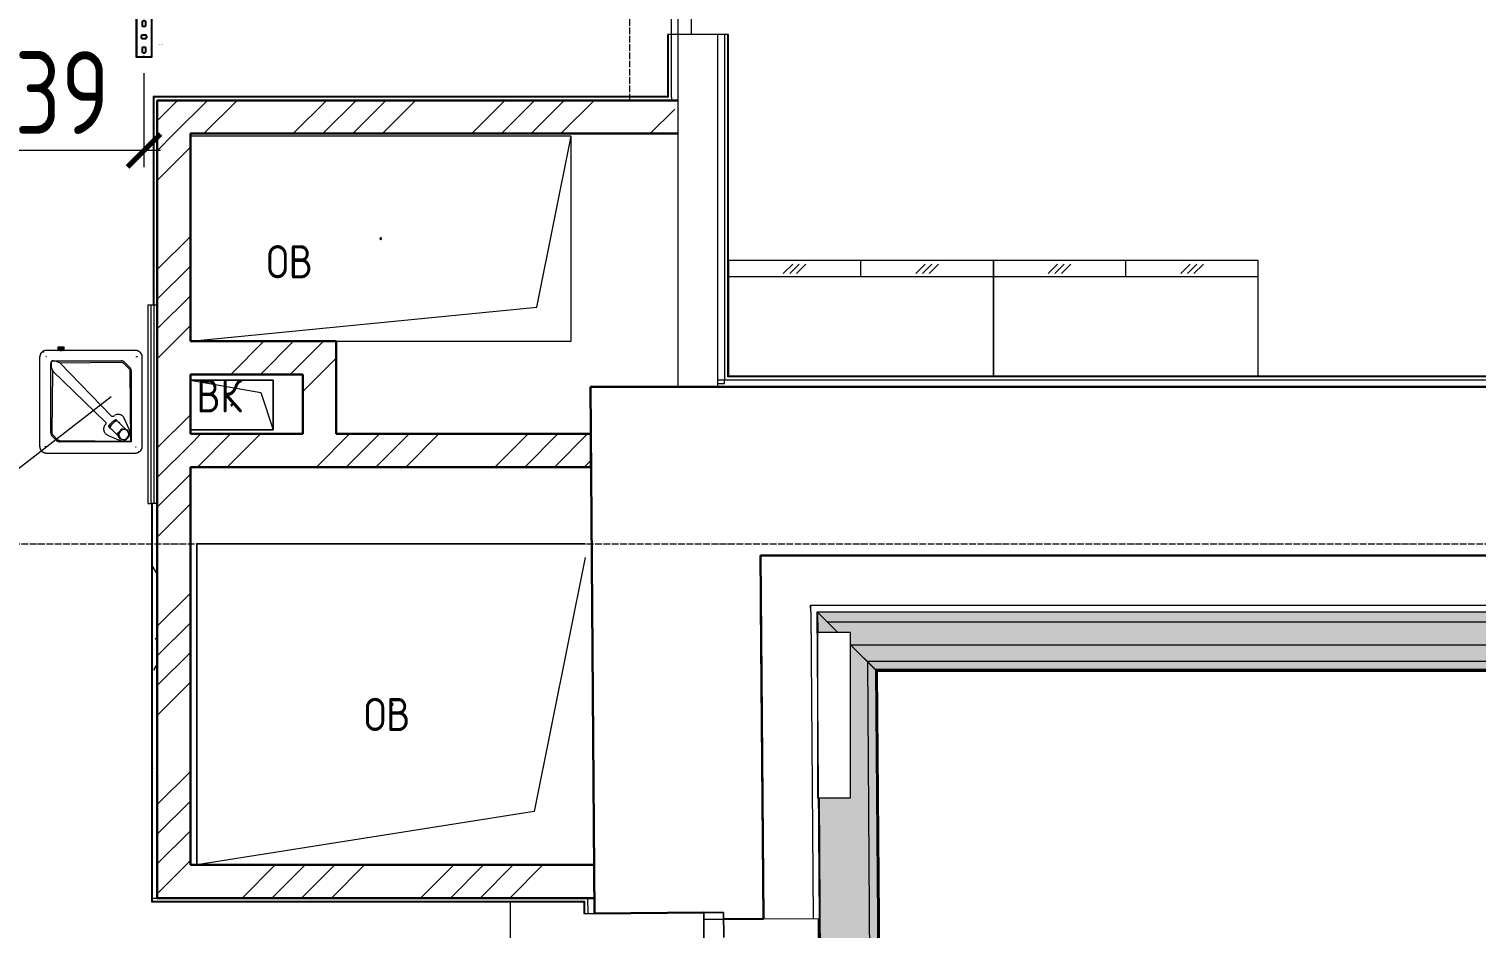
# Model space of a CAD drawing. Header units: millimetres. Extents: x -42533 to 645315, y 3457 to 82611.
# Drawn here: x 197375 to 201744, y 38630 to 41346 of the extents above; entities that cross this region are included whole.
import ezdxf
from ezdxf.enums import TextEntityAlignment as Align

# ---------------------------------------------------------------- set-up
doc = ezdxf.new("R2018")
doc.units = ezdxf.units.MM
doc.linetypes.add('ADSK_Линия сетки', pattern=[25, 20, -2.5, 0, -2.5])
doc.layers.add('00_00_потолок_Панели из стали', color=7, linetype='Continuous')
doc.layers.add('ЭОМ_Лотки рабочие', color=5, linetype='Continuous')
for name, color, linetype, lineweight in [('_ Окна', 7, 'Continuous', 9), ('Аннотация', 7, 'Continuous', 18), ('Двери', 7, 'Continuous', 9), ('Обобщенные модели', 7, 'Continuous', 18), ('Ограждение', 7, 'Continuous', 9), ('Окна', 7, 'Continuous', 9), ('Оси', 253, 'Continuous', 9), ('Перекрытие', 7, 'Continuous', 18), ('Сантехника', 7, 'Continuous', 18), ('Стены внутренние', 7, 'Continuous', 18), ('Стены наружные', 7, 'Continuous', 18), ('Стены несущие', 7, 'Continuous', 30), ('Стены отделка', 7, 'Continuous', 30), ('Стены перегородки', 7, 'Continuous', 30), ('Стены штриховка', 7, 'Continuous', 9), ('ТХ', 5, 'Continuous', 0), ('ШТРИХОВКА', 252, 'Continuous', 15)]:
    doc.layers.add(name, color=color, linetype=linetype, lineweight=lineweight)
doc.styles.add('GOST Common_5', font='GOST_Common.ttf', dxfattribs={"width": 0.9, "height": 200})
doc.styles.get("Standard").update_dxf_attribs({"font": 'arial.ttf'})
doc.styles.add('М2', font='isocpeur.ttf', dxfattribs={"width": 0.8})
doc.dimstyles.new('М2-100', dxfattribs={"dimtxt": 250, "dimasz": 100, "dimexe": 50, "dimexo": 50, "dimgap": 50, "dimtad": 1, "dimdec": 0, "dimzin": 1, "dimtxsty": 'М2', "dimblk": 'ARCHTICK', "dimcen": 2.5, "dimdle": 50, "dimclre": 256, "dimclrt": 256, "dimadec": 0, "dimazin": 0, "dimtfac": 1, "dimtdec": 0, "dimtix": 1, "dimtmove": 1, "dimatfit": 3, "dimldrblk": 'NONE', "dimfxl": 1, "dimtolj": 1, "dimlwd": 9, "dimlwe": 9, "dimarcsym": 1})
pattern_1 = [(45, (686.36, 338.7), (-269.4077, 269.4077), []), (45, (776.16, 338.7), (-269.4077, 269.4077), []), (45, (865.96, 338.7), (-269.4077, 269.4077), []), (45, (955.77, 338.7), (-269.4077, 269.4077), [])]

# ---------------------------------------------------------------- blocks, each defined once
blk = doc.blocks.new('Тх 2 этаж')
at = {"layer": 'ТХ', "color": 252, "true_color": 0x939598}
for p, q in [((55716.9, 7154.1), (55688.6, 7125.8)), ((55736.9, 7154.1), (55708.6, 7125.8)), ((55756.9, 7154.1), (55728.6, 7125.8)), ((55922.8, 7115), (55922.8, 7165)), ((56116.9, 7154.1), (56088.6, 7125.8)), ((56136.9, 7154.1), (56108.6, 7125.8)), ((56156.9, 7154.1), (56128.6, 7125.8)), ((56516.9, 7154.1), (56488.6, 7125.8)), ((56536.9, 7154.1), (56508.6, 7125.8)), ((56556.9, 7154.1), (56528.6, 7125.8)), ((56722.8, 7115), (56722.8, 7165)), ((56916.9, 7154.1), (56888.6, 7125.8)), ((56936.9, 7154.1), (56908.6, 7125.8)), ((56956.9, 7154.1), (56928.6, 7125.8)), ((56322.8, 7115), (55522.8, 7115)), ((56322.8, 7115), (55922.8, 7115)), ((57122.8, 7115), (56322.8, 7115)), ((57122.8, 7115), (56722.8, 7115))]:
    blk.add_line(p, q, dxfattribs=at)
at = {"layer": 'ТХ', "color": 8}
for points in [[(55522.8, 6815), (56322.8, 6815), (56322.8, 7165), (55522.8, 7165)], [(56322.8, 6815), (57122.8, 6815), (57122.8, 7165), (56322.8, 7165)]]:
    blk.add_lwpolyline(points, close=True, dxfattribs=at)
blk = doc.blocks.new('План 2 этажа')
at = {"lineweight": 9}
h = blk.add_hatch(dxfattribs=at)
h.set_pattern_fill('ANSI34', color=8, scale=20)
h.set_pattern_definition(pattern_1)
h.paths.add_polyline_path([(48108.857, 9873.128), (49671.357, 9873.128), (49671.357, 9973.128), (48108.857, 9973.128)])
h = blk.add_hatch(dxfattribs=at)
h.set_pattern_fill('ANSI34', color=8, scale=20)
h.set_pattern_definition(pattern_1)
h.paths.add_polyline_path([(48208.857, 7663.7), (48208.857, 9873.128), (48108.857, 9873.128), (48108.857, 7663.7)])
h = blk.add_hatch(dxfattribs=at)
h.set_pattern_fill('ANSI34', color=8, scale=20)
h.set_pattern_definition(pattern_1)
h.paths.add_polyline_path([(48503.564, 9145.757), (48548.857, 9145.757), (48548.857, 9245.757), (48208.857, 9245.757), (48208.857, 9145.757), (48241.843, 9145.757)])
h = blk.add_hatch(dxfattribs=at)
h.set_pattern_fill('ANSI34', color=8, scale=20)
h.set_pattern_definition(pattern_1)
h.paths.add_polyline_path([(48648.857, 8965.757), (48648.857, 9245.757), (48548.857, 9245.757), (48548.857, 8965.757)])
h = blk.add_hatch(dxfattribs=at)
h.set_pattern_fill('ANSI34', color=8, scale=20)
h.set_pattern_definition(pattern_1)
h.paths.add_polyline_path([(48208.857, 8865.757), (49417.776, 8865.757), (49417.776, 8965.757), (48208.857, 8965.757), (48208.857, 8926.617)])
h = blk.add_hatch(dxfattribs=at)
h.set_pattern_fill('ANSI34', color=8, scale=20)
h.set_pattern_definition(pattern_1)
h.paths.add_polyline_path([(49027.007, 7563.7), (49428.417, 7563.7), (49427.658, 7663.7), (48108.857, 7663.7), (48108.857, 7563.7)])
at = {"layer": 'Ограждение', "transparency": 33554432}
for points in [[(50102.345, 8366.342), (50103.345, 8366.342), (50101.876, 8428.128)], [(56647.471, 8248.532), (56466.425, 8427.128), (56238.58, 8427.128), (56238.58, 8328.128), (55738.58, 8328.128), (55738.58, 8427.128), (50102.884, 8427.128), (50164.133, 8366.342), (50202.345, 8366.342), (50202.345, 8328.419), (50282.841, 8248.532), (56616.918, 8248.532)], [(50347.092, -190.651), (50282.841, 8248.532), (50278.843, 8252.5), (50342.891, -186.455), (50346.889, -190.449)], [(56616.918, 8248.331), (56647.471, 8248.532), (56642.434, 8252.5), (50278.843, 8252.5), (50283.044, 8248.331), (56371.782, 8248.331)]]:
    blk.add_hatch(color=8, dxfattribs=at).paths.add_polyline_path(points)
h = blk.add_hatch(color=8, dxfattribs=at)
h.paths.add_polyline_path([(50346.889, -190.449), (50282.841, 8248.532), (50202.345, 8328.419), (50202.345, 7866.342), (50107.14, 7866.342), (50166.923, -10.676), (50335.612, -179.183)])
h.paths.add_polyline_path([(50165.916, 270.357), (50166.923, 770.357), (50265.916, 770.357), (50265.916, 270.357), (50166.923, 270.357)])
h.paths.add_polyline_path([(50103.345, 8366.342), (50164.133, 8366.342), (50102.884, 8427.128)])
at = {"layer": 'Стены внутренние', "lineweight": 9}
h = blk.add_hatch(dxfattribs=at)
h.set_pattern_fill('FP_6', color=8, style=0, pattern_type=2)
h.set_pattern_definition([(0, (686.36, 338.7), (406.4, 101.6), [33.528, -271.272, 33.528, -271.272, -1625.6]), (0, (686.36, 338.7), (406.4, 101.6), [-609.6, 33.528, -576.072, 33.528, -271.272, -711.2]), (0, (686.36, 338.7), (406.4, 101.6), [-1524, 33.528, -169.672, 33.528, -474.472]), (120, (838.76, 389.5), (-291.18818, 301.15272), [33.528, -271.272, 33.528, -271.272, -1625.6]), (120, (838.76, 389.5), (-291.18818, 301.15272), [-609.6, 33.528, -576.072, 33.528, -271.272, -711.2]), (120, (838.76, 389.5), (-291.18818, 301.15272), [-1524, 33.528, -169.672, 33.528, -474.472]), (240, (889.56, 592.7), (-115.21182, -402.75272), [33.528, -271.272, 33.528, -271.272, -1625.6]), (240, (889.56, 592.7), (-115.21182, -402.75272), [-609.6, 33.528, -576.072, 33.528, -271.272, -711.2]), (240, (889.56, 592.7), (-115.21182, -402.75272), [-1524, 33.528, -169.672, 33.528, -474.472])])
h.paths.add_polyline_path([(48093.857, 7563.7), (48108.857, 7563.7), (48108.857, 8755.757), (48093.857, 8755.757), (48093.857, 8525.668)])
at = {"layer": '_ Окна', "color": 8, "lineweight": 18}
for p, q in [((49758.762, 7519.539), (49818.76, 7519.994)), ((49759.339, 7443.541), (49758.762, 7519.539)), ((49818.76, 7519.994), (49819.337, 7443.996))]:
    blk.add_line(p, q, dxfattribs=at)
at = {"layer": '_ Окна', "color": 8}
blk.add_line((49758.914, 7499.539), (49818.912, 7499.994), dxfattribs=at)
at = {"layer": 'Аннотация', "color": 8}
blk.add_line((47969.391, 9077.839), (47073.771, 8381.044), dxfattribs=at)
at = {"layer": 'Двери', "color": 8}
for p, q in [((49681.357, 10173.128), (49681.357, 10260.128)), ((49721.357, 10260.128), (49721.357, 10173.128)), ((49721.357, 10173.128), (49681.357, 10173.128))]:
    blk.add_line(p, q, dxfattribs=at)
at = {"layer": 'Обобщенные модели', "color": 8}
for p, q in [((49358.857, 9865.757), (48208.857, 9865.757)), ((49358.857, 9865.757), (48208.857, 9865.757)), ((49255.524, 9349.09), (49358.857, 9865.757)), ((49358.857, 9245.757), (49358.857, 9865.757)), ((49358.857, 9245.757), (49358.857, 9865.757)), ((48208.857, 9245.757), (49255.524, 9349.09)), ((48648.857, 9245.757), (49358.857, 9245.757)), ((48648.857, 9245.757), (49358.857, 9245.757)), ((48208.857, 9128.128), (48458.857, 9128.128)), ((48208.857, 9128.128), (48421.357, 9090.628)), ((48458.857, 9128.128), (48208.857, 9128.128)), ((48421.357, 9090.628), (48458.857, 8978.128)), ((48458.857, 9128.128), (48458.857, 8978.128)), ((48458.857, 8978.128), (48458.857, 9128.128)), ((48458.857, 8978.128), (48208.857, 8978.128)), ((48208.857, 8978.128), (48458.857, 8978.128)), ((48228.806, 7663.7), (48228.806, 8633.7)), ((48228.806, 8633.7), (49400.296, 8633.7)), ((49400.296, 8633.7), (48228.806, 8633.7)), ((48228.806, 8633.7), (48228.806, 7663.7)), ((49400.607, 8592.704), (49247.139, 7825.366)), ((49247.139, 7825.366), (48228.806, 7663.7))]:
    blk.add_line(p, q, dxfattribs=at)
for centre, start, end in [((48783.857, 9555.757), 90, 270), ((48783.857, 9555.757), 90, 195), ((48783.857, 9555.757), 270, 90), ((48783.857, 9555.757), 330, 90), ((48783.857, 9555.757), 285, 300), ((48333.857, 9053.128), 90, 270), ((48333.857, 9053.128), 105, 180), ((48333.857, 9053.128), 210, 270), ((48333.857, 9053.128), 270, 90), ((48333.857, 9053.128), 330, 75), ((48818.806, 8148.7), 0, 180), ((48818.806, 8148.7), 120, 180), ((48818.806, 8148.7), 180, 0), ((48818.806, 8148.7), 240, 345), ((48818.806, 8148.7), 15, 90)]:
    blk.add_arc(centre, 2.5, start, end, dxfattribs=at)
at = {"layer": 'Ограждение', "color": 8}
for p, q in [((50102.345, 8366.342), (50101.876, 8428.128)), ((50102.884, 8427.128), (50101.876, 8428.128)), ((50102.884, 8427.128), (50164.133, 8366.342)), ((50164.133, 8366.342), (50102.884, 8427.128)), ((50102.884, 8427.128), (50103.345, 8366.342)), ((50102.884, 8427.128), (50103.345, 8366.342)), ((55738.58, 8427.128), (50102.884, 8427.128)), ((55738.58, 8427.128), (50102.884, 8427.128)), ((50202.345, 8328.419), (50281.558, 8249.805)), ((50282.841, 8248.532), (50202.345, 8328.419)), ((50281.558, 8249.805), (50277.619, 8253.714)), ((50277.619, 8253.714), (50341.667, -185.232)), ((50277.619, 8253.714), (50278.843, 8252.5)), ((56642.247, 8253.714), (50277.619, 8253.714)), ((50278.843, 8252.5), (50281.558, 8249.805)), ((50281.558, 8249.805), (50278.843, 8252.5)), ((50278.843, 8252.5), (50342.891, -186.455)), ((50278.843, 8252.5), (50281.558, 8249.805)), ((56643.472, 8252.5), (50278.843, 8252.5)), ((50279.517, 8251.831), (50279.172, 8252.173)), ((50279.172, 8252.173), (50343.221, -186.784)), ((56643.801, 8252.173), (50279.172, 8252.173)), ((50281.279, 8250.082), (50279.517, 8251.831)), ((50279.517, 8251.831), (50343.565, -187.128)), ((50279.517, 8251.831), (50281.279, 8250.082)), ((56644.146, 8251.831), (50279.517, 8251.831)), ((50281.752, 8249.612), (50281.279, 8250.082)), ((50281.279, 8250.082), (50345.328, -188.889)), ((56645.909, 8250.082), (50281.279, 8250.082)), ((50281.558, 8249.805), (50345.607, -189.167)), ((50282.841, 8248.532), (50281.558, 8249.805)), ((50281.558, 8249.805), (50282.841, 8248.532)), ((56646.188, 8249.805), (50281.558, 8249.805)), ((50281.752, 8249.612), (50345.801, -189.361)), ((56646.382, 8249.612), (50281.752, 8249.612)), ((50281.881, 8249.484), (50345.93, -189.49)), ((50281.881, 8249.484), (50283.044, 8248.331)), ((56646.512, 8249.484), (50281.881, 8249.484)), ((50282.841, 8248.532), (50346.889, -190.449)), ((56647.471, 8248.532), (50282.841, 8248.532)), ((50283.044, 8248.331), (50347.092, -190.651)), ((56647.674, 8248.331), (50283.044, 8248.331)), ((50108.904, 7502.195), (50106.14, 7866.342)), ((50107.14, 7866.342), (50166.923, -10.676)), ((50107.14, 7866.342), (50166.923, -10.676)), ((50114.975, 6702.218), (50108.904, 7502.195)), ((50108.904, 7502.195), (50114.975, 6702.218))]:
    blk.add_line(p, q, dxfattribs=at)
at = {"layer": 'Окна', "color": 8}
for p, q in [((49818.76, 7519.994), (49758.762, 7519.539)), ((49758.762, 7519.539), (49759.339, 7443.541)), ((49819.337, 7443.996), (49818.76, 7519.994))]:
    blk.add_line(p, q, dxfattribs=at)
at = {"layer": 'Оси', "color": 8, "linetype": 'ADSK_Линия сетки'}
for p, q in [((49535.923, 9973.128), (49535.923, 43330.545)), ((-9428.371, 8633.7), (56691.21, 8633.7))]:
    blk.add_line(p, q, dxfattribs=at)
at = {"layer": 'Перекрытие', "color": 8}
for p, q in [((49661.357, 10173.128), (49661.357, 11203.128)), ((49174.117, 7551.7), (49174.117, 733.7))]:
    blk.add_line(p, q, dxfattribs=at)
at = {"layer": 'Сантехника', "color": 8, "lineweight": 9}
for p, q in [((47808.624, 9228.199), (47809.223, 9227.6)), ((47818.356, 9228.199), (47808.624, 9228.199)), ((47809.223, 9227.6), (47808.624, 9227.002)), ((47808.624, 9227.002), (47809.223, 9226.403)), ((47818.356, 9227.002), (47808.624, 9227.002)), ((47809.223, 9226.403), (47808.624, 9225.804)), ((47808.624, 9225.804), (47809.223, 9225.206)), ((47818.356, 9225.804), (47808.624, 9225.804)), ((47809.223, 9225.206), (47808.624, 9224.607)), ((47808.624, 9224.607), (47809.223, 9224.009)), ((47818.356, 9224.607), (47808.624, 9224.607)), ((47809.223, 9224.009), (47808.624, 9223.41)), ((47808.624, 9223.41), (47809.223, 9222.811)), ((47818.356, 9223.41), (47808.624, 9223.41)), ((47809.223, 9222.811), (47808.624, 9222.213)), ((47808.624, 9222.213), (47809.223, 9221.614)), ((47818.356, 9222.213), (47808.624, 9222.213)), ((47809.223, 9221.614), (47808.624, 9221.016)), ((47808.624, 9221.016), (47809.223, 9220.417)), ((47818.356, 9221.016), (47808.624, 9221.016)), ((47809.223, 9220.417), (47808.624, 9219.819)), ((47808.624, 9219.819), (47809.223, 9219.22)), ((47818.356, 9219.819), (47808.624, 9219.819)), ((47818.356, 9227.6), (47809.223, 9227.6)), ((47818.356, 9226.403), (47809.223, 9226.403)), ((47818.356, 9225.206), (47809.223, 9225.206)), ((47818.356, 9224.009), (47809.223, 9224.009)), ((47818.356, 9222.811), (47809.223, 9222.811)), ((47818.356, 9221.614), (47809.223, 9221.614)), ((47818.356, 9220.417), (47809.223, 9220.417)), ((47810.856, 9228.199), (47818.356, 9228.199)), ((47818.356, 9228.199), (47825.856, 9228.199)), ((47828.087, 9228.199), (47818.356, 9228.199)), ((47827.488, 9227.6), (47818.356, 9227.6)), ((47828.087, 9227.002), (47818.356, 9227.002)), ((47827.488, 9226.403), (47818.356, 9226.403)), ((47828.087, 9225.804), (47818.356, 9225.804)), ((47827.488, 9225.206), (47818.356, 9225.206)), ((47828.087, 9224.607), (47818.356, 9224.607)), ((47827.488, 9224.009), (47818.356, 9224.009)), ((47828.087, 9223.41), (47818.356, 9223.41)), ((47827.488, 9222.811), (47818.356, 9222.811)), ((47828.087, 9222.213), (47818.356, 9222.213)), ((47827.488, 9221.614), (47818.356, 9221.614)), ((47828.087, 9221.016), (47818.356, 9221.016)), ((47827.488, 9220.417), (47818.356, 9220.417)), ((47828.087, 9219.819), (47818.356, 9219.819)), ((47827.488, 9227.6), (47828.087, 9228.199)), ((47828.087, 9227.002), (47827.488, 9227.6)), ((47827.488, 9226.403), (47828.087, 9227.002)), ((47828.087, 9225.804), (47827.488, 9226.403)), ((47827.488, 9225.206), (47828.087, 9225.804)), ((47828.087, 9224.607), (47827.488, 9225.206)), ((47827.488, 9224.009), (47828.087, 9224.607)), ((47828.087, 9223.41), (47827.488, 9224.009)), ((47827.488, 9222.811), (47828.087, 9223.41)), ((47828.087, 9222.213), (47827.488, 9222.811)), ((47827.488, 9221.614), (47828.087, 9222.213)), ((47828.087, 9221.016), (47827.488, 9221.614)), ((47827.488, 9220.417), (47828.087, 9221.016)), ((47828.087, 9219.819), (47827.488, 9220.417)), ((47827.488, 9219.22), (47828.087, 9219.819)), ((47809.223, 9219.22), (47808.624, 9218.621)), ((47808.624, 9218.621), (47809.223, 9218.023)), ((47818.356, 9218.621), (47808.624, 9218.621)), ((47818.356, 9219.22), (47809.223, 9219.22)), ((47827.488, 9219.22), (47818.356, 9219.22)), ((47828.087, 9218.621), (47818.356, 9218.621)), ((47828.087, 9218.621), (47827.488, 9219.22)), ((47827.488, 9218.023), (47828.087, 9218.621))]:
    blk.add_line(p, q, dxfattribs=at)
at = {"layer": 'Сантехника', "color": 8}
for p, q in [((47753.857, 9197.128), (47753.857, 8929.128)), ((47772.492, 9200.128), (47774.351, 9200.128)), ((48042.857, 9218.128), (47774.857, 9218.128)), ((47787.232, 8969.342), (47787.232, 9178.878)), ((47788.43, 9178.878), (47788.43, 9170.946)), ((47795.482, 9187.128), (48000.269, 9187.128)), ((47799.107, 9185.931), (47795.482, 9185.931)), ((47795.685, 9187.128), (47796.883, 9185.931)), ((47796.883, 9185.931), (47795.685, 9187.128)), ((47814.359, 9180.871), (47802.192, 9185.535)), ((47808.829, 9218.174), (47807.356, 9218.174)), ((47808.624, 9218.174), (47809.928, 9218.174)), ((47815.606, 9218.174), (47812.856, 9218.174)), ((47814.359, 9180.871), (48000.269, 9182.488)), ((47970.803, 9019.496), (47814.359, 9180.871)), ((47816.156, 9218.174), (47820.556, 9218.174)), ((47816.156, 9218.174), (47820.556, 9218.174)), ((47823.856, 9218.174), (47821.106, 9218.174)), ((47826.783, 9218.174), (47828.087, 9218.174)), ((47829.356, 9218.174), (47827.882, 9218.174)), ((48006.949, 9179.808), (48023.382, 9163.815)), ((48010.169, 9183.028), (48026.382, 9166.815)), ((48045.857, 9197.635), (48045.857, 9199.494)), ((48046.735, 9200.128), (48048.341, 9200.128)), ((48048.589, 9199.503), (48048.589, 9198.327)), ((48063.857, 8929.128), (48063.857, 9197.128)), ((47788.826, 9167.862), (47793.412, 9155.897)), ((47791.475, 8969.342), (47793.412, 9155.897)), ((47793.412, 9155.897), (47952.736, 9001.429)), ((48026.339, 9156.915), (48028.595, 8943.391)), ((48030.482, 9156.915), (48030.482, 8941.503)), ((47988.25, 9005.718), (47985.282, 9008.687)), ((47985.36, 9008.601), (47988.045, 9005.503)), ((48024.451, 8979.806), (48009.473, 9013.223)), ((47805.171, 8945.604), (47791.333, 8959.442)), ((47807.914, 8948.347), (47794.264, 8962.373)), ((47958.806, 8962.599), (47992.206, 8947.59)), ((47963.299, 8986.704), (47966.268, 8983.735)), ((47966.483, 8983.941), (47963.385, 8986.625)), ((47983.548, 8967.225), (47975.609, 8975.164)), ((47985.083, 8965.69), (47983.548, 8967.225)), ((47994.241, 8956.532), (47985.083, 8965.69)), ((47994.42, 8952.791), (47990.203, 8968.299)), ((47990.455, 8969.253), (48001.89, 8981.246)), ((47991.354, 8967.148), (47995.571, 8951.64)), ((48003.041, 8980.095), (47991.606, 8968.102)), ((47995.931, 8997.268), (47999.226, 8993.973)), ((47996.822, 8996.377), (48004.761, 8988.438)), ((48002.832, 8981.545), (48018.633, 8978.109)), ((48019.784, 8976.958), (48003.983, 8980.394)), ((48004.761, 8988.438), (48006.296, 8986.903)), ((48006.296, 8986.903), (48015.256, 8977.943)), ((48012.99, 8947.864), (48024.433, 8959.865)), ((48020.239, 8976.711), (48019.088, 8977.862)), ((48024.685, 8960.82), (48020.474, 8976.304)), ((47769.126, 8927.93), (47769.126, 8926.754)), ((47770.98, 8926.128), (47769.374, 8926.128)), ((47771.857, 8928.622), (47771.857, 8926.763)), ((48028.595, 8943.391), (47815.071, 8945.287)), ((48030.482, 8941.503), (47815.071, 8941.503)), ((47994.65, 8952.393), (47995.801, 8951.242)), ((47996.245, 8951.001), (48012.048, 8947.564)), ((48028.595, 8943.391), (48030.482, 8941.503)), ((48045.223, 8926.128), (48043.364, 8926.128)), ((47774.857, 8908.128), (48042.857, 8908.128))]:
    blk.add_line(p, q, dxfattribs=at)
at = {"layer": 'Сантехника', "color": 8, "flags": 128}
for points in [[(47774.857, 9218.128), (47774.018, 9218.112), (47773.179, 9218.061), (47772.343, 9217.977), (47771.512, 9217.86), (47770.685, 9217.71), (47769.866, 9217.526), (47769.054, 9217.311), (47768.251, 9217.062), (47767.46, 9216.782), (47766.68, 9216.471), (47765.913, 9216.128), (47765.16, 9215.755), (47764.423, 9215.353), (47763.702, 9214.921), (47763, 9214.46), (47762.316, 9213.972), (47761.653, 9213.457), (47761.01, 9212.916), (47760.39, 9212.35), (47759.793, 9211.759), (47759.22, 9211.145), (47758.672, 9210.509), (47758.15, 9209.851), (47757.654, 9209.172), (47757.186, 9208.475), (47756.747, 9207.759), (47756.336, 9207.026), (47755.955, 9206.278), (47755.605, 9205.515), (47755.285, 9204.738), (47754.996, 9203.949), (47754.739, 9203.149), (47754.514, 9202.34), (47754.322, 9201.522), (47754.163, 9200.698), (47754.037, 9199.867), (47753.944, 9199.032), (47753.884, 9198.195), (47753.859, 9197.355), (47753.857, 9197.128)], [(47802.192, 9185.535), (47801.842, 9185.644), (47801.397, 9185.741), (47800.878, 9185.821), (47800.306, 9185.881), (47799.708, 9185.918), (47799.107, 9185.931)], [(48063.857, 9197.128), (48063.841, 9197.968), (48063.79, 9198.807), (48063.706, 9199.642), (48063.589, 9200.474), (48063.439, 9201.3), (48063.255, 9202.12), (48063.04, 9202.932), (48062.791, 9203.734), (48062.511, 9204.526), (48062.2, 9205.306), (48061.857, 9206.073), (48061.484, 9206.826), (48061.082, 9207.563), (48060.65, 9208.283), (48060.189, 9208.986), (48059.701, 9209.669), (48059.186, 9210.333), (48058.645, 9210.975), (48058.079, 9211.596), (48057.488, 9212.193), (48056.874, 9212.766), (48056.238, 9213.314), (48055.58, 9213.836), (48054.901, 9214.331), (48054.204, 9214.799), (48053.488, 9215.239), (48052.755, 9215.65), (48052.007, 9216.031), (48051.244, 9216.381), (48050.467, 9216.701), (48049.678, 9216.99), (48048.878, 9217.247), (48048.069, 9217.471), (48047.251, 9217.664), (48046.427, 9217.823), (48045.596, 9217.949), (48044.761, 9218.042), (48043.924, 9218.101), (48043.084, 9218.127), (48042.857, 9218.128)], [(47788.43, 9170.946), (47788.443, 9170.346), (47788.48, 9169.747), (47788.54, 9169.176), (47788.62, 9168.656), (47788.716, 9168.212), (47788.826, 9167.862)], [(47963.214, 8989.204), (47966.865, 8995.089), (47971.502, 9000.484), (47976.896, 9005.121), (47982.782, 9008.772)], [(47982.782, 9008.772), (47983.386, 9009.015), (47983.977, 9009.121), (47984.523, 9009.085), (47984.993, 9008.908), (47985.36, 9008.601)], [(47963.385, 8986.625), (47963.078, 8986.993), (47962.901, 8987.463), (47962.865, 8988.009), (47962.971, 8988.6), (47963.214, 8989.204)], [(47753.857, 8929.128), (47753.874, 8928.289), (47753.925, 8927.45), (47754.008, 8926.614), (47754.126, 8925.783), (47754.276, 8924.956), (47754.459, 8924.137), (47754.675, 8923.325), (47754.923, 8922.522), (47755.204, 8921.731), (47755.515, 8920.951), (47755.858, 8920.184), (47756.23, 8919.431), (47756.633, 8918.694), (47757.065, 8917.973), (47757.525, 8917.271), (47758.013, 8916.587), (47758.528, 8915.924), (47759.069, 8915.281), (47759.636, 8914.661), (47760.227, 8914.064), (47760.841, 8913.491), (47761.477, 8912.943), (47762.135, 8912.421), (47762.813, 8911.925), (47763.511, 8911.458), (47764.227, 8911.018), (47764.959, 8910.607), (47765.708, 8910.226), (47766.471, 8909.876), (47767.248, 8909.556), (47768.037, 8909.267), (47768.836, 8909.01), (47769.646, 8908.785), (47770.463, 8908.593), (47771.288, 8908.434), (47772.118, 8908.308), (47772.953, 8908.215), (47773.791, 8908.155), (47774.631, 8908.13), (47774.857, 8908.128)], [(48042.857, 8908.128), (48043.697, 8908.145), (48044.536, 8908.196), (48045.371, 8908.279), (48046.203, 8908.397), (48047.029, 8908.547), (48047.849, 8908.73), (48048.661, 8908.946), (48049.463, 8909.194), (48050.255, 8909.475), (48051.035, 8909.786), (48051.802, 8910.129), (48052.555, 8910.502), (48053.292, 8910.904), (48054.012, 8911.336), (48054.715, 8911.796), (48055.398, 8912.284), (48056.062, 8912.799), (48056.704, 8913.34), (48057.325, 8913.907), (48057.922, 8914.498), (48058.495, 8915.112), (48059.043, 8915.748), (48059.565, 8916.406), (48060.06, 8917.084), (48060.528, 8917.782), (48060.968, 8918.498), (48061.378, 8919.23), (48061.759, 8919.979), (48062.11, 8920.742), (48062.43, 8921.519), (48062.719, 8922.308), (48062.976, 8923.107), (48063.2, 8923.917), (48063.393, 8924.734), (48063.552, 8925.559), (48063.678, 8926.389), (48063.771, 8927.224), (48063.83, 8928.062), (48063.856, 8928.902), (48063.857, 8929.128)]]:
    blk.add_lwpolyline(points, dxfattribs=at)
at = {"layer": 'Сантехника', "color": 8}
for centre, radius, start, end in [((47774.857, 9197.128), 21, 140.283995, 180), ((47774.857, 9197.128), 21, 113.677097, 135.814992), ((47771.863, 9202.628), 13, 122.034613, 132.060084), ((47774.857, 9197.128), 21, 102.50393, 111.373714), ((47774.857, 9197.128), 21, 90, 97.617157), ((47795.482, 9178.878), 8.25, 90, 180), ((47795.482, 9178.878), 7.052, 90, 180), ((48000.269, 9173.128), 14, 45, 90), ((48042.857, 9197.128), 21, 50.283995, 90), ((48042.857, 9197.128), 21, 23.677097, 45.814992), ((48042.857, 9197.128), 21, 12.50393, 21.373714), ((48042.857, 9197.128), 21, 0, 7.617157), ((48016.482, 9156.915), 14, 0, 45), ((47801.232, 8969.342), 14, 180, 225), ((47774.857, 8929.128), 21, 180, 187.175409), ((47774.857, 8929.128), 21, 192.50393, 201.373714), ((47774.857, 8929.128), 21, 203.677097, 225.814992), ((47815.071, 8955.503), 14, 225, 270), ((48042.857, 8929.128), 21, 293.677097, 315.814992), ((48045.852, 8923.628), 13, 302.034613, 312.060084), ((48042.857, 8929.128), 21, 320.283995, 0), ((47774.857, 8929.128), 21, 230.283995, 270), ((48042.857, 8929.128), 21, 270, 277.617157), ((48042.857, 8929.128), 21, 282.50393, 291.373714)]:
    blk.add_arc(centre, radius, start, end, dxfattribs=at)
for centre, major_axis, ratio, start_param, end_param in [((47989.691, 8982.294), (22.71, 22.71), 0.66913061, 1.12538914, 2.01620352), ((47986.129, 9003.597), (2.121, 2.121), 0.66913061, 6.2257131, 7.40857445), ((48227.725, 9227.28), (230.903, 230.903), 0.66913061, 3.08412044, 3.14159265), ((47968.389, 8985.857), (2.121, 2.121), 0.66913061, 2.01620352, 3.19906486), ((47744.706, 8744.261), (230.903, 230.903), 0.66913061, 0, 0.05747221), ((47991.145, 8968.598), (0.707, 0.707), 0.95105652, 1.5958767, 2.64307425), ((47992.296, 8967.447), (0.707, 0.707), 0.95105652, 1.5958767, 2.64307425), ((48008, 8963.986), (10.891, 10.891), 0.95105652, 1.57079633, 4.71238898), ((48008, 8963.986), (10.891, 10.891), 0.95105652, 4.71238898, 7.85398163), ((48002.58, 8980.591), (0.707, 0.707), 0.95105652, 0.54867915, 1.5958767), ((48003.731, 8979.44), (0.707, 0.707), 0.95105652, 0.54867915, 1.5958767), ((48019.532, 8976.004), (0.707, 0.707), 0.95105652, 5.7846669, 6.83186445), ((48023.743, 8960.52), (0.707, 0.707), 0.95105652, 4.73746935, 5.7846669), ((47996.491, 8951.933), (0.691, 0.691), 0.95105652, 2.64307425, 3.6902718), ((48012.3, 8948.518), (0.707, 0.707), 0.95105652, 3.6902718, 4.73746935)]:
    blk.add_ellipse(centre, major_axis=major_axis, ratio=ratio, start_param=start_param, end_param=end_param, dxfattribs=at)
for points in [[(48000.269, 9182.488), (48001.108, 9182.491), (48002.723, 9182.297), (48005.046, 9181.365), (48006.346, 9180.39), (48006.949, 9179.808)], [(48023.382, 9163.815), (48024.007, 9163.202), (48025.059, 9161.873), (48026.088, 9159.472), (48026.325, 9157.791), (48026.339, 9156.915)], [(47980.059, 9021.52), (47979.14, 9020.891), (47978.272, 9020.182), (47977.449, 9019.39)], [(48009.473, 9013.223), (48008.804, 9014.701), (48007.177, 9017.413), (48003.782, 9020.843), (47999.685, 9023.353), (47995.105, 9024.823), (47990.306, 9025.161), (47985.567, 9024.354), (47982.613, 9023.07), (47981.245, 9022.271)], [(47794.264, 8962.373), (47793.657, 8963.003), (47792.641, 8964.359), (47791.67, 8966.782), (47791.47, 8968.466), (47791.475, 8969.342)], [(47952.81, 8994.682), (47951.67, 8993.519), (47949.726, 8991.011), (47947.76, 8986.583), (47946.918, 8981.837), (47947.231, 8977.024), (47948.684, 8972.427), (47951.185, 8968.313), (47954.616, 8964.902), (47957.328, 8963.269), (47958.806, 8962.599)], [(47815.071, 8945.287), (47814.163, 8945.299), (47812.421, 8945.543), (47809.929, 8946.608), (47808.55, 8947.699), (47807.914, 8948.347)]]:
    blk.add_open_spline(points, degree=3, dxfattribs=at)
for points, knots in [([(47952.736, 9001.429), (47953.345, 9000.833), (47953.993, 8999.741), (47954.235, 8998.073), (47954.031, 8996.4), (47953.407, 8995.292), (47952.81, 8994.682)], [-1, -1, -1, -1, -0.66666667, -0.5, -0.33333333, 0, 0, 0, 0]), ([(47977.449, 9019.39), (47976.844, 9018.809), (47975.749, 9018.204), (47974.102, 9018.013), (47972.462, 9018.258), (47971.389, 9018.897), (47970.803, 9019.496)], [-1, -1, -1, -1, -0.66666667, -0.5, -0.33333333, 0, 0, 0, 0]), ([(48013.473, 8948.209), (48013.928, 8948.446), (48017.798, 8950.62), (48021.648, 8954.47), (48023.905, 8958.684), (48024.265, 8959.451)], [-0.626162496, -0.626162496, -0.626162496, -0.626162496, -0.6, -0.4, -0.356813529, -0.356813529, -0.356813529, -0.356813529]), ([(48024.834, 8960.758), (48025.072, 8961.352), (48025.945, 8963.806), (48026.778, 8968.323), (48026.419, 8974.263), (48025.262, 8977.981), (48024.451, 8979.806)], [-0.332613361, -0.332613361, -0.332613361, -0.332613361, -0.3, -0.2, -0.1, 0, 0, 0, 0]), ([(47992.206, 8947.59), (47994.033, 8946.777), (47997.755, 8945.616), (48004.569, 8945.198), (48009.296, 8946.336), (48011.891, 8947.457)], [-1, -1, -1, -1, -0.9, -0.8, -0.655947404, -0.655947404, -0.655947404, -0.655947404])]:
    blk.add_open_spline(points, degree=3, knots=knots, dxfattribs=at)
at = {"layer": 'Стены наружные', "color": 8}
for p, q in [((50103.297, 8366.342), (50103.112, 8426.902)), ((50132.218, 8398.016), (50202.104, 8398.547)), ((50153.2, 8398.128), (55738.58, 8398.128)), ((50202.104, 8398.547), (50202.107, 8398.128)), ((55738.58, 8328.128), (50202.639, 8328.128)), ((50253.018, 8278.128), (50316.914, -140.74)), ((56616.918, 8278.128), (50253.019, 8278.128)), ((50108.366, 6702.168), (50105.929, 7502.173))]:
    blk.add_line(p, q, dxfattribs=at)
at = {"layer": 'Стены несущие', "color": 8}
for p, q in [((48108.857, 9973.128), (48108.857, 7563.7)), ((49681.357, 9973.128), (48108.857, 9973.128)), ((48208.857, 9245.757), (48208.857, 9873.128)), ((48208.857, 9873.128), (49681.357, 9873.128)), ((48648.857, 9245.757), (48208.857, 9245.757)), ((48648.857, 8965.757), (48648.857, 9245.757)), ((48208.857, 8965.757), (48208.857, 9145.757)), ((48208.857, 9145.757), (48548.857, 9145.757)), ((48548.857, 9145.757), (48548.857, 8965.757)), ((55780.895, 9108.128), (49416.696, 9108.128)), ((49428.771, 7517.034), (49416.696, 9108.128)), ((48548.857, 8965.757), (48208.857, 8965.757)), ((49417.776, 8965.757), (48648.857, 8965.757)), ((49417.776, 8865.757), (49417.776, 8965.757)), ((48208.857, 8865.757), (49417.776, 8865.757)), ((48208.857, 7663.7), (48208.857, 8865.757)), ((49938.909, 7500.905), (49930.581, 8598.128)), ((49930.581, 8598.128), (56295.036, 8598.128)), ((49931.719, 8448.128), (49938.909, 7500.905)), ((49427.658, 7663.7), (48208.857, 7663.7)), ((48108.857, 7563.7), (49428.417, 7563.7)), ((49428.771, 7517.034), (49758.762, 7519.539)), ((49818.912, 7499.994), (49938.909, 7500.905))]:
    blk.add_line(p, q, dxfattribs=at)
at = {"layer": 'Стены отделка', "color": 8, "lineweight": 9}
for p, q in [((49681.357, 10173.128), (49649.357, 10173.128)), ((49649.357, 10173.128), (49649.357, 9985.128)), ((49661.357, 10068.128), (49661.357, 10173.128)), ((49833.357, 10173.128), (49801.357, 10173.128)), ((49821.357, 10173.128), (49821.357, 10068.128)), ((49833.357, 9140.128), (49833.357, 10173.128)), ((49649.357, 9985.128), (48096.857, 9985.128)), ((48096.857, 9985.128), (48096.857, 9355.757)), ((49661.357, 9983.128), (49661.357, 9973.128)), ((48080.857, 9355.757), (48080.857, 8755.757)), ((48080.857, 9355.757), (48108.857, 9355.757)), ((55529.101, 9140.128), (49833.357, 9140.128)), ((55751.44, 9128.128), (49801.357, 9128.128)), ((49801.357, 9118.128), (49821.357, 9118.128)), ((49821.357, 9118.128), (49821.357, 9128.128)), ((48080.857, 8755.757), (48091.857, 8755.757)), ((48091.857, 8755.757), (48091.857, 7551.7)), ((49930.581, 8598.128), (49930.581, 8598.128)), ((49930.581, 8598.128), (49931.719, 8448.128)), ((50081.724, 8448.128), (50081.724, 8428.128)), ((50081.724, 8448.128), (56446.254, 8448.128)), ((50081.876, 8428.128), (50081.724, 8448.128)), ((50101.876, 8428.128), (56466.255, 8428.128)), ((50108.904, 7502.195), (50101.876, 8428.128)), ((50202.345, 8366.342), (50102.345, 8366.342)), ((50102.345, 8366.342), (50102.345, 7866.342)), ((50202.345, 7866.342), (50202.345, 8366.342)), ((50102.345, 7866.342), (50202.345, 7866.342)), ((48091.857, 7551.7), (49396.507, 7551.7)), ((49396.507, 7551.7), (49396.772, 7516.791)), ((49396.772, 7516.791), (49428.771, 7517.034)), ((49938.909, 7500.905), (50108.904, 7502.195))]:
    blk.add_line(p, q, dxfattribs=at)
at = {"layer": 'Стены перегородки', "color": 8, "lineweight": 18}
for p, q in [((49681.357, 9108.128), (49681.357, 10173.128)), ((49801.357, 10173.128), (49721.357, 10173.128)), ((49801.357, 9108.128), (49801.357, 10173.128))]:
    blk.add_line(p, q, dxfattribs=at)
at = {"layer": 'Стены штриховка', "color": 8}
for p, q in [((49651.357, 10173.128), (49651.357, 9983.128)), ((49831.357, 9138.128), (49831.357, 10173.128)), ((49661.357, 9983.128), (49661.357, 10068.128)), ((49821.357, 10068.128), (49821.357, 9128.128)), ((49651.357, 9983.128), (48098.857, 9983.128)), ((48098.857, 9983.128), (48098.857, 8755.757)), ((48089.857, 9355.757), (48089.857, 8755.757)), ((55531.117, 9138.128), (49831.357, 9138.128)), ((48108.857, 8755.757), (48091.857, 8755.757)), ((48093.857, 8755.757), (48093.857, 7551.7)), ((50081.876, 8428.128), (50088.904, 7502.044)), ((48093.857, 7563.7), (48108.857, 7563.7)), ((49408.417, 7563.7), (49408.772, 7516.882)), ((48093.857, 7553.7), (49398.492, 7553.7)), ((49398.492, 7553.7), (49398.772, 7516.806))]:
    blk.add_line(p, q, dxfattribs=at)
at = {"layer": 'ЭОМ_Лотки рабочие'}
blk.add_blockref('Тх 2 этаж', (-5689.424, 2325.176), dxfattribs=at)
at = {"layer": 'Аннотация', "color": 8, "char_height": 100, "width": 156.348, "attachment_point": 1, "line_spacing_factor": 1.022766, "style": 'GOST Common_5'}
for s, insert in [('\\pxt3.6,7.2,10.8,14.4,18,21.6,25.2,28.8,32.4,36,39.6,43.2,46.8,50.4,54,57.6,61.2,64.8,68.4,72,75.6,79.2,82.8,86.4,90,93.6,97.2,100.8,104.4,108,111.6,115.2;{ОВ}', (48438.778, 9536.122)), ('\\pxt3.6,7.2,10.8,14.4,18,21.6,25.2,28.8,32.4,36,39.6,43.2,46.8,50.4,54,57.6,61.2,64.8,68.4,72,75.6,79.2,82.8,86.4,90,93.6,97.2,100.8,104.4,108,111.6,115.2;{ВК}', (48227.307, 9130.916)), ('\\pxt3.6,7.2,10.8,14.4,18,21.6,25.2,28.8,32.4,36,39.6,43.2,46.8,50.4,54,57.6,61.2,64.8,68.4,72,75.6,79.2,82.8,86.4,90,93.6,97.2,100.8,104.4,108,111.6,115.2;{ОВ}', (48733.034, 8168.219))]:
    blk.add_mtext(s, dxfattribs=dict(at, insert=insert))
blk = doc.blocks.new('*U45')
at = {"color": 0, "linetype": 'ByBlock', "lineweight": -2}
for points in [[(24, -700), (24, 0), (-24, 0), (-24, -700)], [(-22.5, -700), (-22.5, 0)], [(22.5, -700), (22.5, 0)], [(-24, -700), (24, -700)]]:
    blk.add_lwpolyline(points, dxfattribs=at)
at = {"color": 254, "transparency": 33554483}
blk.add_lwpolyline([(0, 0.7), (0, -2.2)], dxfattribs=at)
at = {"color": 0, "linetype": 'ByBlock', "lineweight": -2}
for points in [[(-5.2, -13.3), (-5.2, -26.7, 0.345739), (5.2, -26.7), (5.2, -13.3, 0.345739)], [(-6.7, -54.8, 0.345739), (-6.7, -65.2), (6.7, -65.2, 0.345739), (6.7, -54.8)], [(-5.2, -93.3), (-5.2, -106.7, 0.345739), (5.2, -106.7), (5.2, -93.3, 0.345739)], [(-6.7, -134.8, 0.345739), (-6.7, -145.2), (6.7, -145.2, 0.345739), (6.7, -134.8)], [(-5.2, -173.3), (-5.2, -186.7, 0.345739), (5.2, -186.7), (5.2, -173.3, 0.345739)], [(-6.7, -214.8, 0.345739), (-6.7, -225.2), (6.7, -225.2, 0.345739), (6.7, -214.8)], [(-5.2, -253.3), (-5.2, -266.7, 0.345739), (5.2, -266.7), (5.2, -253.3, 0.345739)], [(-6.7, -294.8, 0.345739), (-6.7, -305.2), (6.7, -305.2, 0.345739), (6.7, -294.8)], [(-5.2, -333.3), (-5.2, -346.7, 0.345739), (5.2, -346.7), (5.2, -333.3, 0.345739)], [(-6.7, -374.8, 0.345739), (-6.7, -385.2), (6.7, -385.2, 0.345739), (6.7, -374.8)], [(-5.2, -413.3), (-5.2, -426.7, 0.345739), (5.2, -426.7), (5.2, -413.3, 0.345739)], [(-6.7, -454.8, 0.345739), (-6.7, -465.2), (6.7, -465.2, 0.345739), (6.7, -454.8)], [(-5.2, -493.3), (-5.2, -506.7, 0.345739), (5.2, -506.7), (5.2, -493.3, 0.345739)], [(-6.7, -534.8, 0.345739), (-6.7, -545.2), (6.7, -545.2, 0.345739), (6.7, -534.8)], [(-5.2, -573.3), (-5.2, -586.7, 0.345739), (5.2, -586.7), (5.2, -573.3, 0.345739)], [(-6.7, -614.8, 0.345739), (-6.7, -625.2), (6.7, -625.2, 0.345739), (6.7, -614.8)], [(-5.2, -653.3), (-5.2, -666.7, 0.345739), (5.2, -666.7), (5.2, -653.3, 0.345739)]]:
    blk.add_lwpolyline(points, format="xyb", close=True, dxfattribs=at)
at = {"flags": 9}
for tag, p in [('АРТИКУЛ', (-58.9, -24.5)), ('ПРИМЕЧАНИЕ', (-58.3, -30.8)), ('НАИМЕНОВАНИЕ', (-58.2, -19.4))]:
    blk.add_attdef(tag, p, '', height=2.5, dxfattribs=at)
at = {"lineweight": 30, "flags": 104}
blk.add_attdef('ДЛИНА', text='', height=2.5, dxfattribs=at).set_placement((-57.7, -34.6), align=Align.TOP_LEFT)
blk = doc.blocks.new('_ArchTick')
at = {"color": 0, "linetype": 'ByBlock', "lineweight": 70, "const_width": 0.15}
blk.add_lwpolyline([(-0.5, -0.5), (0.5, 0.5)], dxfattribs=at)
blk = doc.blocks.new('*D570')
at = {"layer": '00_00_потолок_Панели из стали', "lineweight": 9, "transparency": 16777216}
for p, q in [((197083.3, 41212.4), (197083.3, 40929)), ((197722.3, 41212.4), (197722.3, 40929))]:
    blk.add_line(p, q, dxfattribs=at)
at = {"layer": '00_00_потолок_Панели из стали', "color": 0, "lineweight": 9, "transparency": 16777216}
blk.add_line((197772.3, 40979), (197033.3, 40979), dxfattribs=at)
at = {"layer": 'Defpoints', "color": 0, "transparency": 16777216}
for p in [(197083.3, 41262.4), (197722.3, 41262.4), (197083.3, 40979)]:
    blk.add_point(p, dxfattribs=at)
at = {"layer": '00_00_потолок_Панели из стали', "color": 0, "lineweight": 9, "transparency": 16777216, "xscale": 100, "yscale": 100, "zscale": 100, "rotation": 180}
blk.add_blockref('_ArchTick', (197083.3, 40979), dxfattribs=at)
at = {"layer": '00_00_потолок_Панели из стали', "color": 0, "lineweight": 9, "transparency": 16777216, "xscale": 100, "yscale": 100, "zscale": 100}
blk.add_blockref('_ArchTick', (197722.3, 40979), dxfattribs=at)
at = {"layer": '00_00_потолок_Панели из стали', "transparency": 16777216, "insert": (197402.8, 41154), "char_height": 250, "attachment_point": 5, "style": 'М2'}
blk.add_mtext('\\A1;639', dxfattribs=at)
blk = doc.blocks.new('_None')

msp = doc.modelspace()

# ---------------------------------------------------------------- block references
at = {"layer": 'ШТРИХОВКА'}
msp.add_blockref('План 2 этажа', (149653.4, 31156.8), dxfattribs=at)

# ---------------------------------------------------------------- next in the draw order: block references
at = {"layer": 'ЭОМ_Лотки рабочие'}
ref = msp.add_blockref('*U45', (197722.3, 41262.4), dxfattribs=dict(at, rotation=180))
lines = msp.add_mtext('700 мм', dxfattribs={"layer": '0', "insert": (197780.1, 41297), "char_height": 2.5, "attachment_point": 1, "rotation": 180})
ref.add_attrib('ДЛИНА', '', (197780.1, 41297)).embed_mtext(lines)

# ---------------------------------------------------------------- next in the draw order: dimensions: what is measured, and where the dimension line sits
at = {"layer": '00_00_потолок_Панели из стали'}
dim = msp.add_linear_dim(base=(197083.3, 40979), p1=(197722.3, 41262.4), p2=(197083.3, 41262.4), dimstyle='М2-100', dxfattribs=at)
dim.commit()
dim.dimension.update_dxf_attribs({"geometry": '*D570', "text_midpoint": (197402.8, 41154)})

doc.saveas('drawing.dxf')
